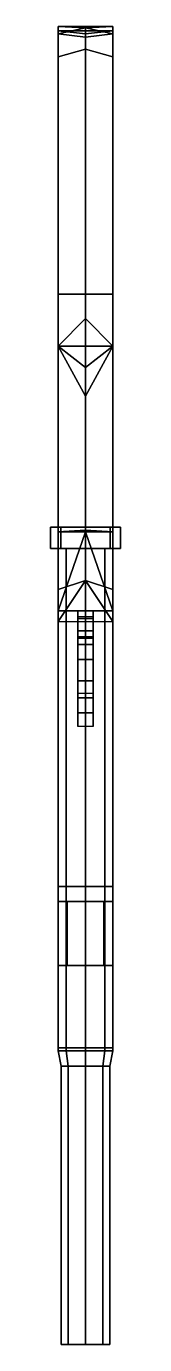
# Model space of a CAD drawing. Extents: x -0.23 to 0.23, y -8.66 to 0.
import ezdxf

# ---------------------------------------------------------------- set-up
doc = ezdxf.new("R2010")
doc.units = 0
doc.layers.add('KPIST', color=7, linetype='CONTINUOUS')

msp = doc.modelspace()

# ---------------------------------------------------------------- linework, layer by layer
at = {"layer": 'KPIST'}
for points in [[(-0.18, 0, -0.93), (-0.18, -0.03, -1.16), (-0.18, -0.05, 0.07), (-0.18, 0, 0.07)], [(0.18, 0, 0.07), (0.18, 0, -0.93), (-0.18, 0, -0.93), (-0.18, 0, 0.07)], [(0.18, 0, -0.93), (0.18, -0.03, -1.16), (-0.18, -0.03, -1.16), (-0.18, 0, -0.93)], [(-0.18, 0, 0.07), (0, -0.01, 0.14), (0, -0.01, 0.14), (0.18, 0, 0.07)], [(-0.18, -0.05, 0.07), (0, -0.01, 0.14), (0, -0.01, 0.14), (-0.18, 0, 0.07)], [(-0.18, -0.05, 0.07), (0, -0.07, 0.19), (0, -0.07, 0.19), (0, -0.01, 0.14)], [(-0.18, -0.03, -1.16), (-0.18, -0.2, -1.12), (-0.18, -1.76, -0.12), (-0.18, -0.05, 0.07)], [(0.18, -0.03, -1.16), (0, -0.05, -1.24), (0, -0.05, -1.24), (-0.18, -0.03, -1.16)], [(0, -0.05, -1.24), (0, -0.15, -1.28), (-0.18, -0.2007, -1.1196), (-0.18, -0.03, -1.16)], [(-0.18, -0.05, 0.07), (-0.18, -1.76, -0.12), (0, -1.76, 0.03), (0, -0.07, 0.19)], [(0.18, 0, 0.07), (0, -0.01, 0.14), (0, -0.01, 0.14), (0.18, -0.05, 0.07)], [(0, -0.01, 0.14), (0, -0.07, 0.19), (0, -0.07, 0.19), (0.18, -0.05, 0.07)], [(0.18, -0.03, -1.16), (0.18, -0.2007, -1.1196), (0, -0.15, -1.28), (0, -0.05, -1.24)], [(0, -0.07, 0.19), (0, -1.76, 0.03), (0.18, -1.76, -0.12), (0.18, -0.05, 0.07)], [(0.18, -0.05, 0.07), (0.18, -0.03, -1.16), (0.18, 0, -0.93), (0.18, 0, 0.07)], [(0.18, -1.76, -0.12), (0.18, -0.2, -1.12), (0.18, -0.03, -1.16), (0.18, -0.05, 0.07)], [(0, -0.15, -1.28), (0, -2.1, -0.8), (-0.18, -2.1, -0.67), (-0.18, -0.2, -1.12)], [(0.18, -0.2, -1.12), (0.18, -2.1, -0.67), (0, -2.1, -0.8), (0, -0.15, -1.28)], [(-0.18, -0.2, -1.12), (-0.18, -2.1, -0.67), (-0.18, -2.1, -0.34), (-0.18, -1.76, -0.12)], [(0.18, -2.1, -0.34), (0.18, -2.1, -0.67), (0.18, -0.2, -1.12), (0.18, -1.76, -0.12)], [(-0.18, -1.76, -0.12), (-0.18, -2.1, -0.34), (0, -1.92, -0.02), (0, -1.76, 0.03)], [(0, -1.76, 0.03), (0, -1.92, -0.02), (0.18, -2.1, -0.34), (0.18, -1.76, -0.12)], [(-0.18, -2.1, -0.34), (0, -2.24, -0.21), (0, -1.92, -0.02)], [(0, -1.92, -0.02), (0, -2.24, -0.21), (0.18, -2.1, -0.34)], [(-0.18, -2.1, -0.67), (-0.18, -3.32, -0.67), (-0.18, -3.32, -0.34), (-0.18, -2.1, -0.34)], [(-0.18, -2.1, -0.34), (0, -2.43, -0.26), (0, -2.24, -0.21)], [(-0.18, -2.1, -0.34), (-0.18, -3.32, -0.34), (0, -3.31, -0.26), (0, -2.43, -0.26)], [(0, -2.1, -0.8), (0, -3.32, -0.8), (-0.18, -3.32, -0.67), (-0.18, -2.1, -0.67)], [(0.18, -2.1, -0.67), (0.18, -3.32, -0.67), (0, -3.32, -0.8), (0, -2.1, -0.8)], [(0, -2.43, -0.26), (0, -3.31, -0.26), (0.18, -3.32, -0.34), (0.18, -2.1, -0.34)], [(0, -2.24, -0.21), (0, -2.43, -0.26), (0.18, -2.1, -0.34)], [(0.18, -3.32, -0.34), (0.18, -3.32, -0.67), (0.18, -2.1, -0.67), (0.18, -2.1, -0.34)], [(-0.1626, -3.29, 0.1626), (-0.23, -3.29), (-0.23, -3.43), (-0.1626, -3.43, 0.1626)], [(-0.23, -3.29), (-0.1626, -3.29, -0.1626), (-0.1626, -3.43, -0.1626), (-0.23, -3.43)], [(-0.23, -3.29), (0.1626, -3.29, 0.1626), (0.23, -3.29), (-0.1626, -3.29, -0.1626)], [(-0.1626, -3.29, 0.1626), (0, -3.29, 0.23), (0.1626, -3.29, 0.1626), (-0.23, -3.29)], [(0, -3.29, 0.23), (-0.1626, -3.29, 0.1626), (-0.1626, -3.43, 0.1626), (0, -3.43, 0.23)], [(-0.1626, -3.29, -0.1626), (0, -3.29, -0.23), (0, -3.43, -0.23), (-0.1626, -3.43, -0.1626)], [(-0.1626, -3.29, -0.1626), (0.23, -3.29), (0.1626, -3.29, -0.1626), (0, -3.29, -0.23)], [(0.1626, -3.29, 0.1626), (0, -3.29, 0.23), (0, -3.43, 0.23), (0.1626, -3.43, 0.1626)], [(0, -3.29, -0.23), (0.1626, -3.29, -0.1626), (0.1626, -3.43, -0.1626), (0, -3.43, -0.23)], [(0.23, -3.29), (0.1626, -3.29, 0.1626), (0.1626, -3.43, 0.1626), (0.23, -3.43)], [(0.1626, -3.29, -0.1626), (0.23, -3.29), (0.23, -3.43), (0.1626, -3.43, -0.1626)], [(-0.18, -3.32, -0.34), (-0.18, -3.7, -0.23), (0, -3.64, -0.17), (0, -3.31, -0.26)], [(0, -3.32, -0.8), (0.18, -3.84, -0.53), (-0.18, -3.84, -0.53), (0, -3.32, -0.8)], [(-0.18, -3.32, -0.67), (-0.18, -3.84, -0.53), (-0.18, -3.7, -0.23), (-0.18, -3.32, -0.34)], [(0, -3.32, -0.8), (-0.18, -3.84, -0.53), (-0.18, -3.32, -0.67), (0, -3.32, -0.8)], [(0, -3.31, -0.26), (0, -3.64, -0.17), (0.18, -3.7, -0.23), (0.18, -3.32, -0.34)], [(0.18, -3.32, -0.67), (0.18, -3.84, -0.53), (0, -3.32, -0.8), (0.18, -3.32, -0.67)], [(0.18, -3.7, -0.23), (0.18, -3.84, -0.53), (0.18, -3.32, -0.67), (0.18, -3.32, -0.34)], [(-0.1626, -3.43, 0.1626), (-0.23, -3.43), (-0.18, -3.43), (-0.1273, -3.43, 0.1273)], [(-0.23, -3.43), (-0.1626, -3.43, -0.1626), (-0.1273, -3.43, -0.1273), (-0.18, -3.43)], [(-0.1273, -3.43, 0.1273), (-0.18, -3.43), (-0.18, -6.73), (-0.1273, -6.73, 0.1273)], [(-0.18, -3.43), (-0.1273, -3.43, -0.1273), (-0.1273, -6.73, -0.1273), (-0.18, -6.73)], [(0, -3.43, 0.23), (-0.1626, -3.43, 0.1626), (-0.1273, -3.43, 0.1273), (0, -3.43, 0.18)], [(-0.1626, -3.43, -0.1626), (0, -3.43, -0.23), (0, -3.43, -0.18), (-0.1273, -3.43, -0.1273)], [(0, -3.43, 0.18), (-0.1273, -3.43, 0.1273), (-0.1273, -6.73, 0.1273), (0, -6.73, 0.18)], [(-0.1273, -3.43, -0.1273), (0, -3.43, -0.18), (0, -6.73, -0.18), (-0.1273, -6.73, -0.1273)], [(0.1273, -3.43, 0.1273), (0, -3.43, 0.18), (0, -6.73, 0.18), (0.1273, -6.73, 0.1273)], [(0, -3.43, -0.18), (0.1273, -3.43, -0.1273), (0.1273, -6.73, -0.1273), (0, -6.73, -0.18)], [(0, -3.43, -0.23), (0.1626, -3.43, -0.1626), (0.1273, -3.43, -0.1273), (0, -3.43, -0.18)], [(0.1626, -3.43, 0.1626), (0, -3.43, 0.23), (0, -3.43, 0.18), (0.1273, -3.43, 0.1273)], [(0.18, -3.43), (0.1273, -3.43, 0.1273), (0.1273, -6.73, 0.1273), (0.18, -6.73)], [(0.1273, -3.43, -0.1273), (0.18, -3.43), (0.18, -6.73), (0.1273, -6.73, -0.1273)], [(0.1626, -3.43, -0.1626), (0.23, -3.43), (0.18, -3.43), (0.1273, -3.43, -0.1273)], [(0.23, -3.43), (0.1626, -3.43, 0.1626), (0.1273, -3.43, 0.1273), (0.18, -3.43)], [(0, -3.64, -0.17), (-0.18, -3.91), (0.18, -3.91), (0, -3.64, -0.17)], [(-0.18, -3.7, -0.23), (-0.18, -3.91), (0, -3.64, -0.17), (-0.18, -3.7, -0.23)], [(-0.18, -3.84, -0.53), (-0.18, -5.65, -0.53), (-0.18, -3.91), (-0.18, -3.7, -0.23)], [(0.18, -3.7, -0.23), (0, -3.64, -0.17), (0.18, -3.91), (0.18, -3.7, -0.23)], [(0.18, -3.91), (0.18, -5.65, -0.53), (0.18, -3.84, -0.53), (0.18, -3.7, -0.23)], [(0.18, -3.84, -0.53), (0.18, -5.65, -0.53), (-0.18, -5.65, -0.53), (-0.18, -3.84, -0.53)], [(-0.05, -3.84, -0.71), (-0.05, -4.02, -0.86), (-0.05, -4.02, -0.81), (-0.05, -3.89, -0.71)], [(0.05, -3.84, -0.71), (0.05, -4.02, -0.86), (-0.05, -4.02, -0.86), (-0.05, -3.84, -0.71)], [(-0.05, -3.84, -0.53), (-0.05, -3.84, -0.71), (-0.05, -3.89, -0.71), (-0.05, -3.88, -0.53)], [(0.05, -3.84, -0.53), (0.05, -3.84, -0.71), (-0.05, -3.84, -0.71), (-0.05, -3.84, -0.53)], [(-0.05, -3.88, -0.53), (-0.05, -3.89, -0.71), (0.05, -3.89, -0.71), (0.05, -3.88, -0.53)], [(-0.05, -3.89, -0.71), (-0.05, -4.02, -0.81), (0.05, -4.02, -0.81), (0.05, -3.89, -0.71)], [(0.05, -4.02, -0.81), (0.05, -4.02, -0.86), (0.05, -3.84, -0.71), (0.05, -3.89, -0.71)], [(0.05, -3.89, -0.71), (0.05, -3.84, -0.71), (0.05, -3.84, -0.53), (0.05, -3.88, -0.53)], [(-0.18, -5.65, -0.53), (-0.18, -5.65, -0.53), (-0.18, -5.65), (-0.18, -3.91)], [(-0.05, -3.97, -0.53), (-0.05, -3.97, -0.67), (-0.05, -4.01, -0.66), (-0.05, -4.01, -0.53)], [(0.05, -3.97, -0.53), (0.05, -3.97, -0.67), (-0.05, -3.97, -0.67), (-0.05, -3.97, -0.53)], [(-0.05, -3.97, -0.67), (-0.05, -4.06, -0.77), (-0.05, -4.06, -0.73), (-0.05, -4.01, -0.66)], [(0.05, -3.97, -0.67), (0.05, -4.06, -0.77), (-0.05, -4.06, -0.77), (-0.05, -3.97, -0.67)], [(0.05, -4.01, -0.66), (0.05, -3.97, -0.67), (0.05, -3.97, -0.53), (0.05, -4.01, -0.53)], [(0.05, -4.06, -0.73), (0.05, -4.06, -0.77), (0.05, -3.97, -0.67), (0.05, -4.01, -0.66)], [(0.18, -5.65), (0.18, -5.65, -0.53), (0.18, -5.65, -0.53), (0.18, -3.91)], [(-0.05, -4.01, -0.53), (-0.05, -4.01, -0.66), (0.05, -4.01, -0.66), (0.05, -4.01, -0.53)], [(-0.05, -4.01, -0.66), (-0.05, -4.06, -0.73), (0.05, -4.06, -0.73), (0.05, -4.01, -0.66)], [(-0.05, -4.02, -0.86), (-0.05, -4.16, -0.86), (-0.05, -4.16, -0.81), (-0.05, -4.02, -0.81)], [(-0.05, -4.02, -0.81), (-0.05, -4.16, -0.81), (0.05, -4.16, -0.81), (0.05, -4.02, -0.81)], [(0.05, -4.02, -0.86), (0.05, -4.16, -0.86), (-0.05, -4.16, -0.86), (-0.05, -4.02, -0.86)], [(-0.05, -4.06, -0.73), (-0.05, -4.06, -0.77), (0.05, -4.06, -0.77), (0.05, -4.06, -0.73)], [(0.05, -4.16, -0.81), (0.05, -4.16, -0.86), (0.05, -4.02, -0.86), (0.05, -4.02, -0.81)], [(-0.05, -4.16, -0.81), (-0.05, -4.3, -0.77), (0.05, -4.3, -0.77), (0.05, -4.16, -0.81)], [(-0.05, -4.16, -0.86), (-0.05, -4.3, -0.82), (-0.05, -4.3, -0.77), (-0.05, -4.16, -0.81)], [(0.05, -4.16, -0.86), (0.05, -4.3, -0.82), (-0.05, -4.3, -0.82), (-0.05, -4.16, -0.86)], [(0.05, -4.3, -0.77), (0.05, -4.3, -0.82), (0.05, -4.16, -0.86), (0.05, -4.16, -0.81)], [(0.05, -4.3, -0.82), (0.05, -4.51, -0.67), (-0.05, -4.51, -0.67), (-0.05, -4.3, -0.82)], [(-0.05, -4.3, -0.82), (-0.05, -4.51, -0.67), (-0.05, -4.41, -0.67), (-0.05, -4.3, -0.77)], [(-0.05, -4.3, -0.77), (-0.05, -4.41, -0.67), (0.05, -4.41, -0.67), (0.05, -4.3, -0.77)], [(0.05, -4.41, -0.67), (0.05, -4.51, -0.67), (0.05, -4.3, -0.82), (0.05, -4.3, -0.77)], [(-0.05, -4.51, -0.67), (-0.05, -4.6, -0.53), (-0.05, -4.38, -0.53), (-0.05, -4.41, -0.67)], [(-0.05, -4.41, -0.67), (-0.05, -4.38, -0.53), (0.05, -4.38, -0.53), (0.05, -4.41, -0.67)], [(0.05, -4.38, -0.53), (0.05, -4.6, -0.53), (0.05, -4.51, -0.67), (0.05, -4.41, -0.67)], [(0.05, -4.51, -0.67), (0.05, -4.6, -0.53), (-0.05, -4.6, -0.53), (-0.05, -4.51, -0.67)], [(-0.18, -5.65, -0.53), (-0.18, -5.75, -0.53), (-0.18, -5.75), (-0.18, -5.65)], [(0.18, -5.65, -0.53), (0.18, -5.75, -0.53), (-0.18, -5.75, -0.53), (-0.18, -5.65, -0.53)], [(0.18, -5.75), (0.18, -5.75, -0.53), (0.18, -5.65, -0.53), (0.18, -5.65)], [(-0.18, -5.75), (-0.18, -5.75, -0.53), (0.18, -5.75, -0.53), (0.18, -5.75)], [(-0.18, -6.17, -0.46), (-0.18, -6.71, -0.31), (-0.18, -6.71, -0.08), (-0.18, -6.17, -0.08)], [(0.18, -6.17, -0.08), (0.18, -6.17, -0.46), (-0.18, -6.17, -0.46), (-0.18, -6.17, -0.08)], [(0.18, -6.17, -0.46), (0.18, -6.71, -0.31), (-0.18, -6.71, -0.31), (-0.18, -6.17, -0.46)], [(0.18, -6.71, -0.08), (0.18, -6.71, -0.31), (0.18, -6.17, -0.46), (0.18, -6.17, -0.08)], [(-0.18, -6.71, -0.08), (-0.18, -6.71, -0.31), (0.18, -6.71, -0.31), (0.18, -6.71, -0.08)], [(-0.1131, -6.83, -0.1131), (-0.16, -6.83), (-0.18, -6.73), (-0.1273, -6.73, -0.1273)], [(-0.16, -6.83), (-0.1131, -6.83, 0.1131), (-0.1273, -6.73, 0.1273), (-0.18, -6.73)], [(0, -6.83, -0.16), (-0.1131, -6.83, -0.1131), (-0.1273, -6.73, -0.1273), (0, -6.73, -0.18)], [(-0.1131, -6.83, 0.1131), (0, -6.83, 0.16), (0, -6.73, 0.18), (-0.1273, -6.73, 0.1273)], [(0.1131, -6.83, -0.1131), (0, -6.83, -0.16), (0, -6.73, -0.18), (0.1273, -6.73, -0.1273)], [(0, -6.83, 0.16), (0.1131, -6.83, 0.1131), (0.1273, -6.73, 0.1273), (0, -6.73, 0.18)], [(0.16, -6.83), (0.1131, -6.83, -0.1131), (0.1273, -6.73, -0.1273), (0.18, -6.73)], [(0.1131, -6.83, 0.1131), (0.16, -6.83), (0.18, -6.73), (0.1273, -6.73, 0.1273)], [(-0.1131, -6.83, 0.1131), (-0.16, -6.83), (-0.16, -8.66), (-0.1131, -8.66, 0.1131)], [(-0.16, -6.83), (-0.1131, -6.83, -0.1131), (-0.1131, -8.66, -0.1131), (-0.16, -8.66)], [(0, -6.83, 0.16), (-0.1131, -6.83, 0.1131), (-0.1131, -8.66, 0.1131), (0, -8.66, 0.16)], [(-0.1131, -6.83, -0.1131), (0, -6.83, -0.16), (0, -8.66, -0.16), (-0.1131, -8.66, -0.1131)], [(0.1131, -6.83, 0.1131), (0, -6.83, 0.16), (0, -8.66, 0.16), (0.1131, -8.66, 0.1131)], [(0, -6.83, -0.16), (0.1131, -6.83, -0.1131), (0.1131, -8.66, -0.1131), (0, -8.66, -0.16)], [(0.16, -6.83), (0.1131, -6.83, 0.1131), (0.1131, -8.66, 0.1131), (0.16, -8.66)], [(0.1131, -6.83, -0.1131), (0.16, -6.83), (0.16, -8.66), (0.1131, -8.66, -0.1131)], [(0, -8.66, 0.16), (-0.1131, -8.66, 0.1131), (-0.16, -8.66), (0.1131, -8.66, 0.1131)], [(0.1131, -8.66, 0.1131), (-0.16, -8.66), (-0.1131, -8.66, -0.1131), (0.16, -8.66)], [(0.16, -8.66), (-0.1131, -8.66, -0.1131), (0, -8.66, -0.16), (0.1131, -8.66, -0.1131)]]:
    msp.add_3dface(points, dxfattribs=at)
at = {"layer": 'KPIST', "color": 3}
for points in [[(-0.12, -5.75, -2.35), (-0.12, -6.17, -2.35), (-0.12, -6.17, -0.13), (-0.12, -5.75, -0.13)], [(0.12, -5.75, -0.13), (0.12, -5.75, -2.35), (-0.12, -5.75, -2.35), (-0.12, -5.75, -0.13)], [(0.12, -5.75, -2.35), (0.12, -6.17, -2.35), (-0.12, -6.17, -2.35), (-0.12, -5.75, -2.35)], [(0.12, -6.17, -0.13), (0.12, -6.17, -2.35), (0.12, -5.75, -2.35), (0.12, -5.75, -0.13)], [(-0.12, -6.17, -0.13), (-0.12, -6.17, -2.35), (0.12, -6.17, -2.35), (0.12, -6.17, -0.13)]]:
    msp.add_3dface(points, dxfattribs=at)

doc.saveas('drawing.dxf')
